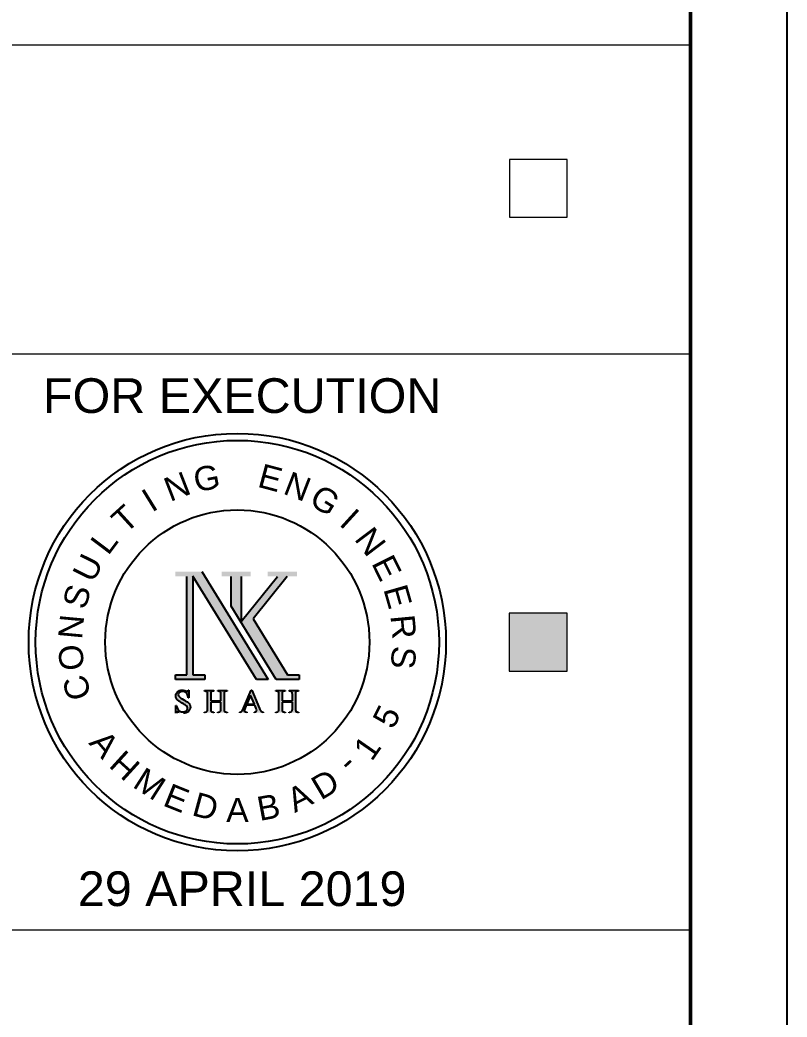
# Model space of a CAD drawing. Extents: x -200722 to 834823, y -494970 to 88783.
# Drawn here: x 334848 to 340413, y -1353 to 5876 of the extents above; entities that cross this region are included whole.
import ezdxf
from ezdxf.enums import TextEntityAlignment as Align

# ---------------------------------------------------------------- set-up
doc = ezdxf.new("R2010")
doc.units = 0
doc.header["$LTSCALE"] = 100
doc.header["$MEASUREMENT"] = 0
doc.linetypes.add('SJ', pattern=[4.25, 3, -0.25, 0.25, -0.25, 0.25, -0.25])
doc.layers.get('0').update_dxf_attribs({"linetype": 'CONTINUOUS'})
doc.layers.add('9_TITLE TEXT', color=7, linetype='CONTINUOUS', lineweight=20)
for name, color, linetype in [('NAME PLAT-01', 251, 'CONTINUOUS'), ('STAMP', 20, 'SJ'), ('TEXT', 2, 'CONTINUOUS')]:
    doc.layers.add(name, color=color, linetype=linetype)
doc.styles.add('AR', font='arial.ttf')

msp = doc.modelspace()

# ---------------------------------------------------------------- hatches: boundary and pattern name
at = {"layer": '9_TITLE TEXT'}
h = msp.add_hatch(color=256, dxfattribs=at)
h.dxf.hatch_style = 1
h.paths.add_polyline_path([(338817.9, 1575), (338397.9, 1575), (338397.9, 1155.2), (338817.9, 1155.2)])
at = {"layer": 'NAME PLAT-01'}
h = msp.add_hatch(color=7, dxfattribs=at)
h.dxf.hatch_style = 1
h.paths.add_polyline_path([(336563.2, 1094.6), (336647.8, 1094.6), (336167.2, 1876.4), (335976.5, 1876.4), (335976.5, 1842), (336058.9, 1842), (336058.9, 1129.1), (335976.5, 1129.1), (335976.5, 1094.6), (336188.4, 1094.6), (336188.4, 1129.1), (336102.8, 1129.1), (336102.8, 1843.4)])
h = msp.add_hatch(color=7, dxfattribs=at)
h.dxf.hatch_style = 1
h.paths.add_polyline_path([(336453.6, 1842), (336522.7, 1842), (336522.7, 1876.4), (336311.3, 1876.4), (336311.3, 1842), (336380.4, 1842), (336380.4, 1627.1), (336707.7, 1094.6), (336874.8, 1094.6), (336874.8, 1129.1), (336788.8, 1129.1), (336539.4, 1534.7), (336785.9, 1842), (336856.9, 1842), (336856.9, 1876.4), (336645.5, 1876.4), (336645.5, 1842), (336716.4, 1842), (336453.6, 1514.4)])
h = msp.add_hatch(color=7, dxfattribs=at)
h.dxf.hatch_style = 1
edge = h.paths.add_edge_path()
edge.add_spline(control_points=[(336067.8, 928), (336062.3, 932.3), (336052.1, 938.4), (336037.2, 946.4)], knot_values=[9, 9, 9, 9, 10, 10, 10, 10], degree=3, periodic=0)
edge.add_spline(control_points=[(336037.2, 946.4), (336018.9, 956.2), (336007.3, 964.1), (336002.4, 970)], knot_values=[8, 8, 8, 8, 9, 9, 9, 9], degree=3, periodic=0)
edge.add_spline(control_points=[(336002.4, 970), (335999, 974), (335997.3, 978.4), (335997.3, 983.3)], knot_values=[7, 7, 7, 7, 8, 8, 8, 8], degree=3, periodic=0)
edge.add_spline(control_points=[(335997.3, 983.3), (335997.3, 989.7), (336000, 995.4), (336005.4, 1000.4)], knot_values=[6, 6, 6, 6, 7, 7, 7, 7], degree=3, periodic=0)
edge.add_spline(control_points=[(336005.4, 1000.4), (336010.7, 1005.3), (336017.5, 1007.8), (336025.6, 1007.8)], knot_values=[5, 5, 5, 5, 6, 6, 6, 6], degree=3, periodic=0)
edge.add_spline(control_points=[(336025.6, 1007.8), (336032.9, 1007.8), (336039.9, 1006), (336046.6, 1002.3)], knot_values=[4, 4, 4, 4, 5, 5, 5, 5], degree=3, periodic=0)
edge.add_spline(control_points=[(336046.6, 1002.3), (336053.4, 998.6), (336058.6, 993.6), (336062.2, 987.3)], knot_values=[3, 3, 3, 3, 4, 4, 4, 4], degree=3, periodic=0)
edge.add_spline(control_points=[(336062.2, 987.3), (336065.9, 981), (336068.4, 972.6), (336069.8, 962)], knot_values=[2, 2, 2, 2, 3, 3, 3, 3], degree=3, periodic=0)
edge.add_spline(control_points=[(336069.8, 962), (336069.8, 962), (336074.2, 962), (336074.2, 962)], knot_values=[1, 1, 1, 1, 2, 2, 2, 2], degree=3, periodic=0)
edge.add_spline(control_points=[(336074.2, 962), (336074.2, 962), (336074.2, 1017.3), (336074.2, 1017.3)], knot_values=[0, 0, 0, 0, 1, 1, 1, 1], degree=3, periodic=0)
edge.add_spline(control_points=[(336074.2, 1017.3), (336074.2, 1017.3), (336069.8, 1017.3), (336069.8, 1017.3)], knot_values=[39, 39, 39, 39, 40, 40, 40, 40], degree=3, periodic=0)
edge.add_spline(control_points=[(336069.8, 1017.3), (336069.1, 1013.6), (336068, 1011.1), (336066.7, 1009.9), (336065.4, 1008.7), (336063.8, 1008.1), (336061.7, 1008.1)], knot_values=[37, 37, 37, 37, 38, 38, 38, 39, 39, 39, 39], degree=3, periodic=0)
edge.add_spline(control_points=[(336061.7, 1008.1), (336059.9, 1008.1), (336056.8, 1009.1), (336052.4, 1011)], knot_values=[36, 36, 36, 36, 37, 37, 37, 37], degree=3, periodic=0)
edge.add_spline(control_points=[(336052.4, 1011), (336042.9, 1015.2), (336033.9, 1017.3), (336025.4, 1017.3)], knot_values=[35, 35, 35, 35, 36, 36, 36, 36], degree=3, periodic=0)
edge.add_spline(control_points=[(336025.4, 1017.3), (336011.8, 1017.3), (336000.6, 1013.1), (335991.8, 1004.8)], knot_values=[34, 34, 34, 34, 35, 35, 35, 35], degree=3, periodic=0)
edge.add_spline(control_points=[(335991.8, 1004.8), (335983, 996.5), (335978.6, 986.7), (335978.6, 975.2)], knot_values=[33, 33, 33, 33, 34, 34, 34, 34], degree=3, periodic=0)
edge.add_spline(control_points=[(335978.6, 975.2), (335978.6, 968.6), (335980.1, 962.5), (335983.1, 957)], knot_values=[32, 32, 32, 32, 33, 33, 33, 33], degree=3, periodic=0)
edge.add_spline(control_points=[(335983.1, 957), (335986.1, 951.5), (335990.4, 946.5), (335996.2, 941.9)], knot_values=[31, 31, 31, 31, 32, 32, 32, 32], degree=3, periodic=0)
edge.add_spline(control_points=[(335996.2, 941.9), (336002, 937.4), (336011.7, 931.3), (336025.4, 923.6)], knot_values=[30, 30, 30, 30, 31, 31, 31, 31], degree=3, periodic=0)
edge.add_spline(control_points=[(336025.4, 923.6), (336039.1, 915.9), (336047.4, 910.9), (336050.5, 908.6)], knot_values=[29, 29, 29, 29, 30, 30, 30, 30], degree=3, periodic=0)
edge.add_spline(control_points=[(336050.5, 908.6), (336055.1, 905.1), (336058.4, 901.4), (336060.6, 897.4)], knot_values=[28, 28, 28, 28, 29, 29, 29, 29], degree=3, periodic=0)
edge.add_spline(control_points=[(336060.6, 897.4), (336062.7, 893.4), (336063.8, 889.4), (336063.8, 885.5)], knot_values=[27, 27, 27, 27, 28, 28, 28, 28], degree=3, periodic=0)
edge.add_spline(control_points=[(336063.8, 885.5), (336063.8, 878.4), (336061, 872.3), (336055.3, 867.1)], knot_values=[26, 26, 26, 26, 27, 27, 27, 27], degree=3, periodic=0)
edge.add_spline(control_points=[(336055.3, 867.1), (336049.6, 861.9), (336041.8, 859.3), (336032, 859.3)], knot_values=[25, 25, 25, 25, 26, 26, 26, 26], degree=3, periodic=0)
edge.add_spline(control_points=[(336032, 859.3), (336023.5, 859.3), (336015.7, 861.2), (336008.6, 865)], knot_values=[24, 24, 24, 24, 25, 25, 25, 25], degree=3, periodic=0)
edge.add_spline(control_points=[(336008.6, 865), (336001.5, 868.7), (335996.2, 873.5), (335992.7, 879.2)], knot_values=[23, 23, 23, 23, 24, 24, 24, 24], degree=3, periodic=0)
edge.add_spline(control_points=[(335992.7, 879.2), (335989.3, 884.9), (335986.5, 893.5), (335984.5, 904.9)], knot_values=[22, 22, 22, 22, 23, 23, 23, 23], degree=3, periodic=0)
edge.add_spline(control_points=[(335984.5, 904.9), (335984.5, 904.9), (335980.1, 904.9), (335980.1, 904.9)], knot_values=[21, 21, 21, 21, 22, 22, 22, 22], degree=3, periodic=0)
edge.add_spline(control_points=[(335980.1, 904.9), (335980.1, 904.9), (335980.1, 850.1), (335980.1, 850.1)], knot_values=[20, 20, 20, 20, 21, 21, 21, 21], degree=3, periodic=0)
edge.add_spline(control_points=[(335980.1, 850.1), (335980.1, 850.1), (335984.5, 850.1), (335984.5, 850.1)], knot_values=[19, 19, 19, 19, 20, 20, 20, 20], degree=3, periodic=0)
edge.add_spline(control_points=[(335984.5, 850.1), (335985, 853.8), (335985.9, 856.2), (335987, 857.4), (335988.2, 858.6), (335989.7, 859.2), (335991.7, 859.2)], knot_values=[17, 17, 17, 17, 18, 18, 18, 19, 19, 19, 19], degree=3, periodic=0)
edge.add_spline(control_points=[(335991.7, 859.2), (335993.7, 859.2), (335998.6, 857.9), (336006.2, 855.5)], knot_values=[16, 16, 16, 16, 17, 17, 17, 17], degree=3, periodic=0)
edge.add_spline(control_points=[(336006.2, 855.5), (336013.9, 853), (336019, 851.6), (336021.4, 851.2)], knot_values=[15, 15, 15, 15, 16, 16, 16, 16], degree=3, periodic=0)
edge.add_spline(control_points=[(336021.4, 851.2), (336025.5, 850.5), (336029.8, 850.1), (336034.5, 850.1)], knot_values=[14, 14, 14, 14, 15, 15, 15, 15], degree=3, periodic=0)
edge.add_spline(control_points=[(336034.5, 850.1), (336049.2, 850.1), (336061.3, 854.5), (336070.7, 863.3)], knot_values=[13, 13, 13, 13, 14, 14, 14, 14], degree=3, periodic=0)
edge.add_spline(control_points=[(336070.7, 863.3), (336080.1, 872), (336084.8, 882.5), (336084.8, 894.6)], knot_values=[12, 12, 12, 12, 13, 13, 13, 13], degree=3, periodic=0)
edge.add_spline(control_points=[(336084.8, 894.6), (336084.8, 900.9), (336083.3, 907), (336080.4, 912.8)], knot_values=[11, 11, 11, 11, 12, 12, 12, 12], degree=3, periodic=0)
edge.add_spline(control_points=[(336080.4, 912.8), (336077.4, 918.6), (336073.2, 923.7), (336067.8, 928)], knot_values=[10, 10, 10, 10, 11, 11, 11, 11], degree=3, periodic=0)
edge = h.paths.add_edge_path()
edge.add_spline(control_points=[(336232, 882.1), (336232, 882.1), (336232, 930.7), (336232, 930.7)], knot_values=[26, 26, 26, 26, 27, 27, 27, 27], degree=3, periodic=0)
edge.add_spline(control_points=[(336232, 930.7), (336232, 930.7), (336306.3, 930.7), (336306.3, 930.7)], knot_values=[25, 25, 25, 25, 26, 26, 26, 26], degree=3, periodic=0)
edge.add_spline(control_points=[(336306.3, 930.7), (336306.3, 930.7), (336306.3, 882.1), (336306.3, 882.1)], knot_values=[24, 24, 24, 24, 25, 25, 25, 25], degree=3, periodic=0)
edge.add_spline(control_points=[(336306.3, 882.1), (336306.3, 872.5), (336305.3, 866.4), (336303.4, 863.9)], knot_values=[23, 23, 23, 23, 24, 24, 24, 24], degree=3, periodic=0)
edge.add_spline(control_points=[(336303.4, 863.9), (336300.4, 860.1), (336295.6, 858.1), (336289.1, 858.1)], knot_values=[22, 22, 22, 22, 23, 23, 23, 23], degree=3, periodic=0)
edge.add_spline(control_points=[(336283.4, 858.1), (336283.4, 858.1), (336283.4, 853.8), (336283.4, 853.8)], knot_values=[20, 20, 20, 20, 21, 21, 21, 21], degree=3, periodic=0)
edge.add_spline(control_points=[(336283.4, 853.8), (336283.4, 853.8), (336351.8, 853.8), (336351.8, 853.8)], knot_values=[19, 19, 19, 19, 20, 20, 20, 20], degree=3, periodic=0)
edge.add_spline(control_points=[(336351.8, 853.8), (336351.8, 853.8), (336351.8, 858.1), (336351.8, 858.1)], knot_values=[18, 18, 18, 18, 19, 19, 19, 19], degree=3, periodic=0)
edge.add_spline(control_points=[(336351.8, 858.1), (336351.8, 858.1), (336346.2, 858.1), (336346.2, 858.1)], knot_values=[17, 17, 17, 17, 18, 18, 18, 18], degree=3, periodic=0)
edge.add_spline(control_points=[(336346.2, 858.1), (336342.4, 858.1), (336338.8, 859.1), (336335.3, 861)], knot_values=[16, 16, 16, 16, 17, 17, 17, 17], degree=3, periodic=0)
edge.add_spline(control_points=[(336330.5, 866), (336329.5, 868.6), (336329, 874), (336329, 882.1)], knot_values=[14, 14, 14, 14, 15, 15, 15, 15], degree=3, periodic=0)
edge.add_spline(control_points=[(336329, 882.1), (336329, 882.1), (336329, 985.2), (336329, 985.2)], knot_values=[13, 13, 13, 13, 14, 14, 14, 14], degree=3, periodic=0)
edge.add_spline(control_points=[(336329, 985.2), (336329, 993.1), (336329.4, 998.3), (336330.3, 1000.8)], knot_values=[12, 12, 12, 12, 13, 13, 13, 13], degree=3, periodic=0)
edge.add_spline(control_points=[(336330.3, 1000.8), (336331.2, 1003.4), (336332.9, 1005.3), (336335.4, 1006.5)], knot_values=[11, 11, 11, 11, 12, 12, 12, 12], degree=3, periodic=0)
edge.add_spline(control_points=[(336335.4, 1006.5), (336338.8, 1008.4), (336342.4, 1009.3), (336346.2, 1009.3)], knot_values=[10, 10, 10, 10, 11, 11, 11, 11], degree=3, periodic=0)
edge.add_spline(control_points=[(336351.8, 1009.3), (336351.8, 1009.3), (336351.8, 1013.6), (336351.8, 1013.6)], knot_values=[8, 8, 8, 8, 9, 9, 9, 9], degree=3, periodic=0)
edge.add_spline(control_points=[(336351.8, 1013.6), (336351.8, 1013.6), (336283.4, 1013.6), (336283.4, 1013.6)], knot_values=[7, 7, 7, 7, 8, 8, 8, 8], degree=3, periodic=0)
edge.add_spline(control_points=[(336283.4, 1013.6), (336283.4, 1013.6), (336283.4, 1009.3), (336283.4, 1009.3)], knot_values=[6, 6, 6, 6, 7, 7, 7, 7], degree=3, periodic=0)
edge.add_spline(control_points=[(336283.4, 1009.3), (336283.4, 1009.3), (336289.1, 1009.3), (336289.1, 1009.3)], knot_values=[5, 5, 5, 5, 6, 6, 6, 6], degree=3, periodic=0)
edge.add_spline(control_points=[(336289.1, 1009.3), (336292.9, 1009.3), (336296.5, 1008.3), (336299.8, 1006.4)], knot_values=[4, 4, 4, 4, 5, 5, 5, 5], degree=3, periodic=0)
edge.add_spline(control_points=[(336304.8, 1001.4), (336305.8, 998.8), (336306.3, 993.4), (336306.3, 985.2)], knot_values=[2, 2, 2, 2, 3, 3, 3, 3], degree=3, periodic=0)
edge.add_spline(control_points=[(336306.3, 985.2), (336306.3, 985.2), (336306.3, 939.5), (336306.3, 939.5)], knot_values=[1, 1, 1, 1, 2, 2, 2, 2], degree=3, periodic=0)
edge.add_spline(control_points=[(336306.3, 939.5), (336306.3, 939.5), (336232, 939.5), (336232, 939.5)], knot_values=[0, 0, 0, 0, 1, 1, 1, 1], degree=3, periodic=0)
edge.add_spline(control_points=[(336232, 939.5), (336232, 939.5), (336232, 985.2), (336232, 985.2)], knot_values=[49, 49, 49, 49, 50, 50, 50, 50], degree=3, periodic=0)
edge.add_spline(control_points=[(336232, 985.2), (336232, 993.1), (336232.5, 998.3), (336233.5, 1000.8)], knot_values=[48, 48, 48, 48, 49, 49, 49, 49], degree=3, periodic=0)
edge.add_spline(control_points=[(336233.5, 1000.8), (336234.4, 1003.4), (336236.1, 1005.3), (336238.5, 1006.5)], knot_values=[47, 47, 47, 47, 48, 48, 48, 48], degree=3, periodic=0)
edge.add_spline(control_points=[(336238.5, 1006.5), (336241.9, 1008.4), (336245.5, 1009.3), (336249.3, 1009.3)], knot_values=[46, 46, 46, 46, 47, 47, 47, 47], degree=3, periodic=0)
edge.add_spline(control_points=[(336255, 1009.3), (336255, 1009.3), (336255, 1013.6), (336255, 1013.6)], knot_values=[44, 44, 44, 44, 45, 45, 45, 45], degree=3, periodic=0)
edge.add_spline(control_points=[(336255, 1013.6), (336255, 1013.6), (336186.5, 1013.6), (336186.5, 1013.6)], knot_values=[43, 43, 43, 43, 44, 44, 44, 44], degree=3, periodic=0)
edge.add_spline(control_points=[(336186.5, 1013.6), (336186.5, 1013.6), (336186.5, 1009.3), (336186.5, 1009.3)], knot_values=[42, 42, 42, 42, 43, 43, 43, 43], degree=3, periodic=0)
edge.add_spline(control_points=[(336186.5, 1009.3), (336186.5, 1009.3), (336192.2, 1009.3), (336192.2, 1009.3)], knot_values=[41, 41, 41, 41, 42, 42, 42, 42], degree=3, periodic=0)
edge.add_spline(control_points=[(336192.2, 1009.3), (336196, 1009.3), (336199.6, 1008.3), (336203, 1006.4)], knot_values=[40, 40, 40, 40, 41, 41, 41, 41], degree=3, periodic=0)
edge.add_spline(control_points=[(336207.9, 1001.4), (336208.9, 998.8), (336209.4, 993.4), (336209.4, 985.2)], knot_values=[38, 38, 38, 38, 39, 39, 39, 39], degree=3, periodic=0)
edge.add_spline(control_points=[(336209.4, 985.2), (336209.4, 985.2), (336209.4, 882.1), (336209.4, 882.1)], knot_values=[37, 37, 37, 37, 38, 38, 38, 38], degree=3, periodic=0)
edge.add_spline(control_points=[(336209.4, 882.1), (336209.4, 872.5), (336208.5, 866.4), (336206.6, 863.9)], knot_values=[36, 36, 36, 36, 37, 37, 37, 37], degree=3, periodic=0)
edge.add_spline(control_points=[(336206.6, 863.9), (336203.6, 860.1), (336198.8, 858.1), (336192.2, 858.1)], knot_values=[35, 35, 35, 35, 36, 36, 36, 36], degree=3, periodic=0)
edge.add_spline(control_points=[(336186.5, 858.1), (336186.5, 858.1), (336186.5, 853.8), (336186.5, 853.8)], knot_values=[33, 33, 33, 33, 34, 34, 34, 34], degree=3, periodic=0)
edge.add_spline(control_points=[(336186.5, 853.8), (336186.5, 853.8), (336255, 853.8), (336255, 853.8)], knot_values=[32, 32, 32, 32, 33, 33, 33, 33], degree=3, periodic=0)
edge.add_spline(control_points=[(336255, 853.8), (336255, 853.8), (336255, 858.1), (336255, 858.1)], knot_values=[31, 31, 31, 31, 32, 32, 32, 32], degree=3, periodic=0)
edge.add_spline(control_points=[(336255, 858.1), (336255, 858.1), (336249.3, 858.1), (336249.3, 858.1)], knot_values=[30, 30, 30, 30, 31, 31, 31, 31], degree=3, periodic=0)
edge.add_spline(control_points=[(336249.3, 858.1), (336245.5, 858.1), (336241.9, 859.1), (336238.5, 861)], knot_values=[29, 29, 29, 29, 30, 30, 30, 30], degree=3, periodic=0)
edge.add_spline(control_points=[(336233.6, 866), (336232.6, 868.6), (336232, 874), (336232, 882.1)], knot_values=[27, 27, 27, 27, 28, 28, 28, 28], degree=3, periodic=0)
edge = h.paths.add_edge_path()
edge.add_spline(control_points=[(336525.8, 1017.3), (336525.8, 1017.3), (336469.6, 885.7), (336469.6, 885.7)], knot_values=[10, 10, 10, 10, 11, 11, 11, 11], degree=3, periodic=0)
edge.add_spline(control_points=[(336469.6, 885.7), (336464.7, 874.2), (336460.3, 866.5), (336456.3, 862.7)], knot_values=[9, 9, 9, 9, 10, 10, 10, 10], degree=3, periodic=0)
edge.add_spline(control_points=[(336456.3, 862.7), (336454.3, 860.8), (336450, 859.3), (336443.3, 858.1)], knot_values=[8, 8, 8, 8, 9, 9, 9, 9], degree=3, periodic=0)
edge.add_spline(control_points=[(336443.3, 858.1), (336443.3, 858.1), (336443.3, 853.8), (336443.3, 853.8)], knot_values=[7, 7, 7, 7, 8, 8, 8, 8], degree=3, periodic=0)
edge.add_spline(control_points=[(336443.3, 853.8), (336443.3, 853.8), (336493.6, 853.8), (336493.6, 853.8)], knot_values=[6, 6, 6, 6, 7, 7, 7, 7], degree=3, periodic=0)
edge.add_spline(control_points=[(336493.6, 853.8), (336493.6, 853.8), (336493.6, 858.1), (336493.6, 858.1)], knot_values=[5, 5, 5, 5, 6, 6, 6, 6], degree=3, periodic=0)
edge.add_spline(control_points=[(336493.6, 858.1), (336485.9, 858.7), (336480.9, 859.9), (336478.6, 861.7)], knot_values=[4, 4, 4, 4, 5, 5, 5, 5], degree=3, periodic=0)
edge.add_spline(control_points=[(336478.6, 861.7), (336476.3, 863.6), (336475.1, 865.7), (336475.1, 868.1)], knot_values=[3, 3, 3, 3, 4, 4, 4, 4], degree=3, periodic=0)
edge.add_spline(control_points=[(336475.1, 868.1), (336475.1, 871.2), (336476.5, 875.8), (336479.1, 882.1)], knot_values=[2, 2, 2, 2, 3, 3, 3, 3], degree=3, periodic=0)
edge.add_spline(control_points=[(336479.1, 882.1), (336479.1, 882.1), (336490, 907.3), (336490, 907.3)], knot_values=[1, 1, 1, 1, 2, 2, 2, 2], degree=3, periodic=0)
edge.add_spline(control_points=[(336490, 907.3), (336490, 907.3), (336551.9, 907.3), (336551.9, 907.3)], knot_values=[0, 0, 0, 0, 1, 1, 1, 1], degree=3, periodic=0)
edge.add_spline(control_points=[(336551.9, 907.3), (336551.9, 907.3), (336561.5, 884.3), (336561.5, 884.3)], knot_values=[21, 21, 21, 21, 22, 22, 22, 22], degree=3, periodic=0)
edge.add_spline(control_points=[(336561.5, 884.3), (336564.7, 876.8), (336566.3, 871.4), (336566.3, 867.9)], knot_values=[20, 20, 20, 20, 21, 21, 21, 21], degree=3, periodic=0)
edge.add_spline(control_points=[(336566.3, 867.9), (336566.3, 865.3), (336565.1, 863.1), (336562.9, 861.3)], knot_values=[19, 19, 19, 19, 20, 20, 20, 20], degree=3, periodic=0)
edge.add_spline(control_points=[(336562.9, 861.3), (336560.7, 859.5), (336556.4, 858.4), (336550, 858.1)], knot_values=[18, 18, 18, 18, 19, 19, 19, 19], degree=3, periodic=0)
edge.add_spline(control_points=[(336550, 858.1), (336550, 858.1), (336550, 853.8), (336550, 853.8)], knot_values=[17, 17, 17, 17, 18, 18, 18, 18], degree=3, periodic=0)
edge.add_spline(control_points=[(336550, 853.8), (336550, 853.8), (336613.1, 853.8), (336613.1, 853.8)], knot_values=[16, 16, 16, 16, 17, 17, 17, 17], degree=3, periodic=0)
edge.add_spline(control_points=[(336613.1, 853.8), (336613.1, 853.8), (336613.1, 858.1), (336613.1, 858.1)], knot_values=[15, 15, 15, 15, 16, 16, 16, 16], degree=3, periodic=0)
edge.add_spline(control_points=[(336613.1, 858.1), (336606.5, 858.5), (336601.4, 860.3), (336597.8, 863.5)], knot_values=[14, 14, 14, 14, 15, 15, 15, 15], degree=3, periodic=0)
edge.add_spline(control_points=[(336597.8, 863.5), (336594.1, 866.7), (336590.1, 873.6), (336585.6, 884.3)], knot_values=[13, 13, 13, 13, 14, 14, 14, 14], degree=3, periodic=0)
edge.add_spline(control_points=[(336585.6, 884.3), (336585.6, 884.3), (336529.9, 1017.3), (336529.9, 1017.3)], knot_values=[12, 12, 12, 12, 13, 13, 13, 13], degree=3, periodic=0)
edge.add_spline(control_points=[(336529.9, 1017.3), (336529.9, 1017.3), (336525.8, 1017.3), (336525.8, 1017.3)], knot_values=[11, 11, 11, 11, 12, 12, 12, 12], degree=3, periodic=0)
h.paths.add_polyline_path([(336493.6, 916), (336521.5, 980.6), (336548.6, 916)], flags=16)
edge = h.paths.add_edge_path()
edge.add_spline(control_points=[(336727.4, 985.2), (336727.4, 985.2), (336727.4, 882.1), (336727.4, 882.1)], knot_values=[37, 37, 37, 37, 38, 38, 38, 38], degree=3, periodic=0)
edge.add_spline(control_points=[(336727.4, 882.1), (336727.4, 872.5), (336726.5, 866.4), (336724.6, 863.9)], knot_values=[36, 36, 36, 36, 37, 37, 37, 37], degree=3, periodic=0)
edge.add_spline(control_points=[(336724.6, 863.9), (336721.6, 860.1), (336716.8, 858.1), (336710.2, 858.1)], knot_values=[35, 35, 35, 35, 36, 36, 36, 36], degree=3, periodic=0)
edge.add_spline(control_points=[(336710.2, 858.1), (336710.2, 858.1), (336704.5, 858.1), (336704.5, 858.1)], knot_values=[34, 34, 34, 34, 35, 35, 35, 35], degree=3, periodic=0)
edge.add_spline(control_points=[(336704.5, 858.1), (336704.5, 858.1), (336704.5, 853.8), (336704.5, 853.8)], knot_values=[33, 33, 33, 33, 34, 34, 34, 34], degree=3, periodic=0)
edge.add_spline(control_points=[(336704.5, 853.8), (336704.5, 853.8), (336773, 853.8), (336773, 853.8)], knot_values=[32, 32, 32, 32, 33, 33, 33, 33], degree=3, periodic=0)
edge.add_spline(control_points=[(336773, 853.8), (336773, 853.8), (336773, 858.1), (336773, 858.1)], knot_values=[31, 31, 31, 31, 32, 32, 32, 32], degree=3, periodic=0)
edge.add_spline(control_points=[(336773, 858.1), (336773, 858.1), (336767.3, 858.1), (336767.3, 858.1)], knot_values=[30, 30, 30, 30, 31, 31, 31, 31], degree=3, periodic=0)
edge.add_spline(control_points=[(336767.3, 858.1), (336763.5, 858.1), (336759.9, 859.1), (336756.5, 861)], knot_values=[29, 29, 29, 29, 30, 30, 30, 30], degree=3, periodic=0)
edge.add_spline(control_points=[(336756.5, 861), (336754, 862.4), (336752.4, 864.1), (336751.6, 866)], knot_values=[28, 28, 28, 28, 29, 29, 29, 29], degree=3, periodic=0)
edge.add_spline(control_points=[(336751.6, 866), (336750.5, 868.6), (336750, 874), (336750, 882.1)], knot_values=[27, 27, 27, 27, 28, 28, 28, 28], degree=3, periodic=0)
edge.add_spline(control_points=[(336750, 882.1), (336750, 882.1), (336750, 930.7), (336750, 930.7)], knot_values=[26, 26, 26, 26, 27, 27, 27, 27], degree=3, periodic=0)
edge.add_spline(control_points=[(336750, 930.7), (336750, 930.7), (336824.3, 930.7), (336824.3, 930.7)], knot_values=[25, 25, 25, 25, 26, 26, 26, 26], degree=3, periodic=0)
edge.add_spline(control_points=[(336824.3, 930.7), (336824.3, 930.7), (336824.3, 882.1), (336824.3, 882.1)], knot_values=[24, 24, 24, 24, 25, 25, 25, 25], degree=3, periodic=0)
edge.add_spline(control_points=[(336824.3, 882.1), (336824.3, 872.5), (336823.3, 866.4), (336821.4, 863.9)], knot_values=[23, 23, 23, 23, 24, 24, 24, 24], degree=3, periodic=0)
edge.add_spline(control_points=[(336821.4, 863.9), (336818.4, 860.1), (336813.6, 858.1), (336807.1, 858.1)], knot_values=[22, 22, 22, 22, 23, 23, 23, 23], degree=3, periodic=0)
edge.add_spline(control_points=[(336807.1, 858.1), (336807.1, 858.1), (336801.4, 858.1), (336801.4, 858.1)], knot_values=[21, 21, 21, 21, 22, 22, 22, 22], degree=3, periodic=0)
edge.add_spline(control_points=[(336801.4, 858.1), (336801.4, 858.1), (336801.4, 853.8), (336801.4, 853.8)], knot_values=[20, 20, 20, 20, 21, 21, 21, 21], degree=3, periodic=0)
edge.add_spline(control_points=[(336801.4, 853.8), (336801.4, 853.8), (336869.8, 853.8), (336869.8, 853.8)], knot_values=[19, 19, 19, 19, 20, 20, 20, 20], degree=3, periodic=0)
edge.add_spline(control_points=[(336869.8, 853.8), (336869.8, 853.8), (336869.8, 858.1), (336869.8, 858.1)], knot_values=[18, 18, 18, 18, 19, 19, 19, 19], degree=3, periodic=0)
edge.add_spline(control_points=[(336869.8, 858.1), (336869.8, 858.1), (336864.2, 858.1), (336864.2, 858.1)], knot_values=[17, 17, 17, 17, 18, 18, 18, 18], degree=3, periodic=0)
edge.add_spline(control_points=[(336864.2, 858.1), (336860.4, 858.1), (336856.8, 859.1), (336853.3, 861)], knot_values=[16, 16, 16, 16, 17, 17, 17, 17], degree=3, periodic=0)
edge.add_spline(control_points=[(336853.3, 861), (336850.9, 862.4), (336849.3, 864.1), (336848.5, 866)], knot_values=[15, 15, 15, 15, 16, 16, 16, 16], degree=3, periodic=0)
edge.add_spline(control_points=[(336848.5, 866), (336847.5, 868.6), (336846.9, 874), (336846.9, 882.1)], knot_values=[14, 14, 14, 14, 15, 15, 15, 15], degree=3, periodic=0)
edge.add_spline(control_points=[(336846.9, 882.1), (336846.9, 882.1), (336846.9, 985.2), (336846.9, 985.2)], knot_values=[13, 13, 13, 13, 14, 14, 14, 14], degree=3, periodic=0)
edge.add_spline(control_points=[(336846.9, 985.2), (336846.9, 993.1), (336847.4, 998.3), (336848.3, 1000.8)], knot_values=[12, 12, 12, 12, 13, 13, 13, 13], degree=3, periodic=0)
edge.add_spline(control_points=[(336848.3, 1000.8), (336849.2, 1003.4), (336850.9, 1005.3), (336853.4, 1006.5)], knot_values=[11, 11, 11, 11, 12, 12, 12, 12], degree=3, periodic=0)
edge.add_spline(control_points=[(336853.4, 1006.5), (336856.8, 1008.4), (336860.4, 1009.3), (336864.2, 1009.3)], knot_values=[10, 10, 10, 10, 11, 11, 11, 11], degree=3, periodic=0)
edge.add_spline(control_points=[(336864.2, 1009.3), (336864.2, 1009.3), (336869.8, 1009.3), (336869.8, 1009.3)], knot_values=[9, 9, 9, 9, 10, 10, 10, 10], degree=3, periodic=0)
edge.add_spline(control_points=[(336869.8, 1009.3), (336869.8, 1009.3), (336869.8, 1013.6), (336869.8, 1013.6)], knot_values=[8, 8, 8, 8, 9, 9, 9, 9], degree=3, periodic=0)
edge.add_spline(control_points=[(336869.8, 1013.6), (336869.8, 1013.6), (336801.4, 1013.6), (336801.4, 1013.6)], knot_values=[7, 7, 7, 7, 8, 8, 8, 8], degree=3, periodic=0)
edge.add_spline(control_points=[(336801.4, 1013.6), (336801.4, 1013.6), (336801.4, 1009.3), (336801.4, 1009.3)], knot_values=[6, 6, 6, 6, 7, 7, 7, 7], degree=3, periodic=0)
edge.add_spline(control_points=[(336801.4, 1009.3), (336801.4, 1009.3), (336807.1, 1009.3), (336807.1, 1009.3)], knot_values=[5, 5, 5, 5, 6, 6, 6, 6], degree=3, periodic=0)
edge.add_spline(control_points=[(336807.1, 1009.3), (336810.9, 1009.3), (336814.4, 1008.3), (336817.8, 1006.4)], knot_values=[4, 4, 4, 4, 5, 5, 5, 5], degree=3, periodic=0)
edge.add_spline(control_points=[(336817.8, 1006.4), (336820.3, 1005), (336822, 1003.3), (336822.8, 1001.4)], knot_values=[3, 3, 3, 3, 4, 4, 4, 4], degree=3, periodic=0)
edge.add_spline(control_points=[(336822.8, 1001.4), (336823.8, 998.8), (336824.3, 993.4), (336824.3, 985.2)], knot_values=[2, 2, 2, 2, 3, 3, 3, 3], degree=3, periodic=0)
edge.add_spline(control_points=[(336824.3, 985.2), (336824.3, 985.2), (336824.3, 939.5), (336824.3, 939.5)], knot_values=[1, 1, 1, 1, 2, 2, 2, 2], degree=3, periodic=0)
edge.add_spline(control_points=[(336824.3, 939.5), (336824.3, 939.5), (336750, 939.5), (336750, 939.5)], knot_values=[0, 0, 0, 0, 1, 1, 1, 1], degree=3, periodic=0)
edge.add_spline(control_points=[(336750, 939.5), (336750, 939.5), (336750, 985.2), (336750, 985.2)], knot_values=[49, 49, 49, 49, 50, 50, 50, 50], degree=3, periodic=0)
edge.add_spline(control_points=[(336750, 985.2), (336750, 993.1), (336750.5, 998.3), (336751.5, 1000.8)], knot_values=[48, 48, 48, 48, 49, 49, 49, 49], degree=3, periodic=0)
edge.add_spline(control_points=[(336751.5, 1000.8), (336752.4, 1003.4), (336754.1, 1005.3), (336756.5, 1006.5)], knot_values=[47, 47, 47, 47, 48, 48, 48, 48], degree=3, periodic=0)
edge.add_spline(control_points=[(336756.5, 1006.5), (336759.9, 1008.4), (336763.5, 1009.3), (336767.3, 1009.3)], knot_values=[46, 46, 46, 46, 47, 47, 47, 47], degree=3, periodic=0)
edge.add_spline(control_points=[(336767.3, 1009.3), (336767.3, 1009.3), (336773, 1009.3), (336773, 1009.3)], knot_values=[45, 45, 45, 45, 46, 46, 46, 46], degree=3, periodic=0)
edge.add_spline(control_points=[(336773, 1009.3), (336773, 1009.3), (336773, 1013.6), (336773, 1013.6)], knot_values=[44, 44, 44, 44, 45, 45, 45, 45], degree=3, periodic=0)
edge.add_spline(control_points=[(336773, 1013.6), (336773, 1013.6), (336704.5, 1013.6), (336704.5, 1013.6)], knot_values=[43, 43, 43, 43, 44, 44, 44, 44], degree=3, periodic=0)
edge.add_spline(control_points=[(336704.5, 1013.6), (336704.5, 1013.6), (336704.5, 1009.3), (336704.5, 1009.3)], knot_values=[42, 42, 42, 42, 43, 43, 43, 43], degree=3, periodic=0)
edge.add_spline(control_points=[(336704.5, 1009.3), (336704.5, 1009.3), (336710.2, 1009.3), (336710.2, 1009.3)], knot_values=[41, 41, 41, 41, 42, 42, 42, 42], degree=3, periodic=0)
edge.add_spline(control_points=[(336710.2, 1009.3), (336714, 1009.3), (336717.6, 1008.3), (336721, 1006.4)], knot_values=[40, 40, 40, 40, 41, 41, 41, 41], degree=3, periodic=0)
edge.add_spline(control_points=[(336721, 1006.4), (336723.5, 1005), (336725.1, 1003.3), (336725.9, 1001.4)], knot_values=[39, 39, 39, 39, 40, 40, 40, 40], degree=3, periodic=0)
edge.add_spline(control_points=[(336725.9, 1001.4), (336726.9, 998.8), (336727.4, 993.4), (336727.4, 985.2)], knot_values=[38, 38, 38, 38, 39, 39, 39, 39], degree=3, periodic=0)

# ---------------------------------------------------------------- linework, layer by layer
at = {"ltscale": 0.4}
msp.add_lwpolyline([(222672.7, 64744.5), (222672.7, -18415.5), (340412.7, -18415.5), (340412.7, 64744.5)], close=True, dxfattribs=at)
msp.add_lwpolyline([(223372.7, -17715.5), (339712.7, -17715.5), (339712.7, 64044.5), (223372.7, 64044.5)], close=True)
at = {"layer": '9_TITLE TEXT'}
for p, q in [((339712.7, 5693.2), (327952.7, 5693.2)), ((339712.7, 3453.2), (327952.7, 3453.2)), ((339712.7, 3453.2), (327952.7, 3453.2)), ((339712.7, -723), (327952.7, -723)), ((339712.7, -723), (327952.7, -723))]:
    msp.add_line(p, q, dxfattribs=at)
at = {"layer": '9_TITLE TEXT', "lineweight": 50}
msp.add_lwpolyline([(339712.7, -17715.5), (327952.7, -17715.5), (327952.7, 64044.4), (339712.7, 64044.5)], close=True, dxfattribs=at)
at = {"layer": '9_TITLE TEXT'}
msp.add_lwpolyline([(339712.7, 64044.5), (339712.7, -17715.5)], dxfattribs=at)
for points in [[(338817, 4865.1), (338398.9, 4865.1), (338398.9, 4447.2), (338817, 4447.2)], [(338817.9, 1575), (338397.9, 1575), (338397.9, 1155.2), (338817.9, 1155.2)]]:
    msp.add_lwpolyline(points, close=True, dxfattribs=at)
at = {"layer": 'NAME PLAT-01', "color": 7}
for p, q in [((336058.9, 1129.1), (336058.9, 1842)), ((336563.2, 1094.6), (336102.8, 1843.4)), ((336102.8, 1843.4), (336102.8, 1129.1)), ((336167.2, 1876.4), (336647.8, 1094.6)), ((336380.4, 1627.1), (336380.4, 1842)), ((336453.6, 1514.4), (336716.4, 1842)), ((336453.6, 1842), (336453.6, 1514.4)), ((336785.9, 1842), (336539.4, 1534.7)), ((336707.7, 1094.6), (336380.4, 1627.1)), ((336539.4, 1534.7), (336788.8, 1129.1)), ((335976.5, 1129.1), (336058.9, 1129.1)), ((335976.5, 1094.6), (335976.5, 1129.1)), ((336188.4, 1094.6), (335976.5, 1094.6)), ((336102.8, 1129.1), (336188.4, 1129.1)), ((336188.4, 1129.1), (336188.4, 1094.6)), ((336647.8, 1094.6), (336563.2, 1094.6)), ((336874.8, 1094.6), (336707.7, 1094.6)), ((336788.8, 1129.1), (336874.8, 1129.1)), ((336874.8, 1129.1), (336874.8, 1129)), ((336874.8, 1129), (336874.8, 1094.6)), ((336521.5, 980.6), (336493.6, 916)), ((336548.6, 916), (336521.5, 980.6)), ((336493.6, 916), (336548.6, 916))]:
    msp.add_line(p, q, dxfattribs=at)
at = {"layer": 'NAME PLAT-01', "color": 7, "lineweight": 0}
msp.add_open_spline([(336103.6, 1842), (336103.6, 1842), (336561, 1098), (336561, 1098)], degree=3, dxfattribs=at)
at = {"layer": 'NAME PLAT-01', "color": 7}
for points in [[(335991.8, 1004.8), (336000.6, 1013.1), (336011.8, 1017.3), (336025.4, 1017.3)], [(336025.4, 1017.3), (336033.9, 1017.3), (336042.9, 1015.2), (336052.4, 1011)], [(336069.8, 1017.3), (336069.8, 1017.3), (336074.2, 1017.3), (336074.2, 1017.3)], [(336074.2, 1017.3), (336074.2, 1017.3), (336074.2, 962), (336074.2, 962)], [(336186.5, 1013.6), (336186.5, 1013.6), (336255, 1013.6), (336255, 1013.6)], [(336186.5, 1009.3), (336186.5, 1009.3), (336186.5, 1013.6), (336186.5, 1013.6)], [(336255, 1013.6), (336255, 1013.6), (336255, 1009.3), (336255, 1009.3)], [(336283.4, 1009.3), (336283.4, 1009.3), (336283.4, 1013.6), (336283.4, 1013.6)], [(336283.4, 1013.6), (336283.4, 1013.6), (336351.8, 1013.6), (336351.8, 1013.6)], [(336351.8, 1013.6), (336351.8, 1013.6), (336351.8, 1009.3), (336351.8, 1009.3)], [(336469.6, 885.7), (336469.6, 885.7), (336525.8, 1017.3), (336525.8, 1017.3)], [(336525.8, 1017.3), (336525.8, 1017.3), (336529.9, 1017.3), (336529.9, 1017.3)], [(336529.9, 1017.3), (336529.9, 1017.3), (336585.6, 884.3), (336585.6, 884.3)], [(336704.5, 1013.6), (336704.5, 1013.6), (336773, 1013.6), (336773, 1013.6)], [(336704.5, 1009.3), (336704.5, 1009.3), (336704.5, 1013.6), (336704.5, 1013.6)], [(336773, 1013.6), (336773, 1013.6), (336773, 1009.3), (336773, 1009.3)], [(336801.4, 1009.3), (336801.4, 1009.3), (336801.4, 1013.6), (336801.4, 1013.6)], [(336801.4, 1013.6), (336801.4, 1013.6), (336869.8, 1013.6), (336869.8, 1013.6)], [(336869.8, 1013.6), (336869.8, 1013.6), (336869.8, 1009.3), (336869.8, 1009.3)], [(335978.6, 975.2), (335978.6, 986.7), (335983, 996.5), (335991.8, 1004.8)], [(335983.1, 957), (335980.1, 962.5), (335978.6, 968.6), (335978.6, 975.2)], [(335996.2, 941.9), (335990.4, 946.5), (335986.1, 951.5), (335983.1, 957)], [(336025.4, 923.6), (336011.7, 931.3), (336002, 937.4), (335996.2, 941.9)], [(336005.4, 1000.4), (336000, 995.4), (335997.3, 989.7), (335997.3, 983.3)], [(335997.3, 983.3), (335997.3, 978.4), (335999, 974), (336002.4, 970)], [(336002.4, 970), (336007.3, 964.1), (336018.9, 956.2), (336037.2, 946.4)], [(336025.6, 1007.8), (336017.5, 1007.8), (336010.7, 1005.3), (336005.4, 1000.4)], [(336046.6, 1002.3), (336039.9, 1006), (336032.9, 1007.8), (336025.6, 1007.8)], [(336037.2, 946.4), (336052.1, 938.4), (336062.3, 932.3), (336067.8, 928)], [(336062.2, 987.3), (336058.6, 993.6), (336053.4, 998.6), (336046.6, 1002.3)], [(336052.4, 1011), (336056.8, 1009.1), (336059.9, 1008.1), (336061.7, 1008.1)], [(336069.8, 962), (336068.4, 972.6), (336065.9, 981), (336062.2, 987.3)], [(336074.2, 962), (336074.2, 962), (336069.8, 962), (336069.8, 962)], [(336192.2, 1009.3), (336192.2, 1009.3), (336186.5, 1009.3), (336186.5, 1009.3)], [(336203, 1006.4), (336199.6, 1008.3), (336196, 1009.3), (336192.2, 1009.3)], [(336207.9, 1001.4), (336207.1, 1003.3), (336205.5, 1005), (336203, 1006.4)], [(336209.4, 985.2), (336209.4, 993.4), (336208.9, 998.8), (336207.9, 1001.4)], [(336209.4, 882.1), (336209.4, 882.1), (336209.4, 985.2), (336209.4, 985.2)], [(336233.5, 1000.8), (336232.5, 998.3), (336232, 993.1), (336232, 985.2)], [(336232, 985.2), (336232, 985.2), (336232, 939.5), (336232, 939.5)], [(336238.5, 1006.5), (336236.1, 1005.3), (336234.4, 1003.4), (336233.5, 1000.8)], [(336249.3, 1009.3), (336245.5, 1009.3), (336241.9, 1008.4), (336238.5, 1006.5)], [(336255, 1009.3), (336255, 1009.3), (336249.3, 1009.3), (336249.3, 1009.3)], [(336289.1, 1009.3), (336289.1, 1009.3), (336283.4, 1009.3), (336283.4, 1009.3)], [(336299.8, 1006.4), (336296.5, 1008.3), (336292.9, 1009.3), (336289.1, 1009.3)], [(336304.8, 1001.4), (336304, 1003.3), (336302.4, 1005), (336299.8, 1006.4)], [(336306.3, 985.2), (336306.3, 993.4), (336305.8, 998.8), (336304.8, 1001.4)], [(336306.3, 939.5), (336306.3, 939.5), (336306.3, 985.2), (336306.3, 985.2)], [(336330.3, 1000.8), (336329.4, 998.3), (336329, 993.1), (336329, 985.2)], [(336329, 985.2), (336329, 985.2), (336329, 882.1), (336329, 882.1)], [(336335.4, 1006.5), (336332.9, 1005.3), (336331.2, 1003.4), (336330.3, 1000.8)], [(336346.2, 1009.3), (336342.4, 1009.3), (336338.8, 1008.4), (336335.4, 1006.5)], [(336351.8, 1009.3), (336351.8, 1009.3), (336346.2, 1009.3), (336346.2, 1009.3)], [(336710.2, 1009.3), (336710.2, 1009.3), (336704.5, 1009.3), (336704.5, 1009.3)], [(336721, 1006.4), (336717.6, 1008.3), (336714, 1009.3), (336710.2, 1009.3)], [(336725.9, 1001.4), (336725.1, 1003.3), (336723.5, 1005), (336721, 1006.4)], [(336727.4, 985.2), (336727.4, 993.4), (336726.9, 998.8), (336725.9, 1001.4)], [(336727.4, 882.1), (336727.4, 882.1), (336727.4, 985.2), (336727.4, 985.2)], [(336751.5, 1000.8), (336750.5, 998.3), (336750, 993.1), (336750, 985.2)], [(336750, 985.2), (336750, 985.2), (336750, 939.5), (336750, 939.5)], [(336756.5, 1006.5), (336754.1, 1005.3), (336752.4, 1003.4), (336751.5, 1000.8)], [(336767.3, 1009.3), (336763.5, 1009.3), (336759.9, 1008.4), (336756.5, 1006.5)], [(336773, 1009.3), (336773, 1009.3), (336767.3, 1009.3), (336767.3, 1009.3)], [(336807.1, 1009.3), (336807.1, 1009.3), (336801.4, 1009.3), (336801.4, 1009.3)], [(336817.8, 1006.4), (336814.4, 1008.3), (336810.9, 1009.3), (336807.1, 1009.3)], [(336822.8, 1001.4), (336822, 1003.3), (336820.3, 1005), (336817.8, 1006.4)], [(336824.3, 985.2), (336824.3, 993.4), (336823.8, 998.8), (336822.8, 1001.4)], [(336824.3, 939.5), (336824.3, 939.5), (336824.3, 985.2), (336824.3, 985.2)], [(336848.3, 1000.8), (336847.4, 998.3), (336846.9, 993.1), (336846.9, 985.2)], [(336846.9, 985.2), (336846.9, 985.2), (336846.9, 882.1), (336846.9, 882.1)], [(336853.4, 1006.5), (336850.9, 1005.3), (336849.2, 1003.4), (336848.3, 1000.8)], [(336864.2, 1009.3), (336860.4, 1009.3), (336856.8, 1008.4), (336853.4, 1006.5)], [(336869.8, 1009.3), (336869.8, 1009.3), (336864.2, 1009.3), (336864.2, 1009.3)], [(335980.1, 904.9), (335980.1, 904.9), (335984.5, 904.9), (335984.5, 904.9)], [(335980.1, 850.1), (335980.1, 850.1), (335980.1, 904.9), (335980.1, 904.9)], [(335984.5, 904.9), (335986.5, 893.5), (335989.3, 884.9), (335992.7, 879.2)], [(335992.7, 879.2), (335996.2, 873.5), (336001.5, 868.7), (336008.6, 865)], [(336050.5, 908.6), (336047.4, 910.9), (336039.1, 915.9), (336025.4, 923.6)], [(336060.6, 897.4), (336058.4, 901.4), (336055.1, 905.1), (336050.5, 908.6)], [(336055.3, 867.1), (336061, 872.3), (336063.8, 878.4), (336063.8, 885.5)], [(336063.8, 885.5), (336063.8, 889.4), (336062.7, 893.4), (336060.6, 897.4)], [(336067.8, 928), (336073.2, 923.7), (336077.4, 918.6), (336080.4, 912.8)], [(336084.8, 894.6), (336084.8, 882.5), (336080.1, 872), (336070.7, 863.3)], [(336080.4, 912.8), (336083.3, 907), (336084.8, 900.9), (336084.8, 894.6)], [(336206.6, 863.9), (336208.5, 866.4), (336209.4, 872.5), (336209.4, 882.1)], [(336232, 939.5), (336232, 939.5), (336306.3, 939.5), (336306.3, 939.5)], [(336232, 930.7), (336232, 930.7), (336232, 882.1), (336232, 882.1)], [(336306.3, 930.7), (336306.3, 930.7), (336232, 930.7), (336232, 930.7)], [(336232, 882.1), (336232, 874), (336232.6, 868.6), (336233.6, 866)], [(336303.4, 863.9), (336305.3, 866.4), (336306.3, 872.5), (336306.3, 882.1)], [(336306.3, 882.1), (336306.3, 882.1), (336306.3, 930.7), (336306.3, 930.7)], [(336329, 882.1), (336329, 874), (336329.5, 868.6), (336330.5, 866)], [(336456.3, 862.7), (336460.3, 866.5), (336464.7, 874.2), (336469.6, 885.7)], [(336479.1, 882.1), (336476.5, 875.8), (336475.1, 871.2), (336475.1, 868.1)], [(336490, 907.3), (336490, 907.3), (336479.1, 882.1), (336479.1, 882.1)], [(336551.9, 907.3), (336551.9, 907.3), (336490, 907.3), (336490, 907.3)], [(336561.5, 884.3), (336561.5, 884.3), (336551.9, 907.3), (336551.9, 907.3)], [(336566.3, 867.9), (336566.3, 871.4), (336564.7, 876.8), (336561.5, 884.3)], [(336724.6, 863.9), (336726.5, 866.4), (336727.4, 872.5), (336727.4, 882.1)], [(336750, 939.5), (336750, 939.5), (336824.3, 939.5), (336824.3, 939.5)], [(336750, 930.7), (336750, 930.7), (336750, 882.1), (336750, 882.1)], [(336824.3, 930.7), (336824.3, 930.7), (336750, 930.7), (336750, 930.7)], [(336750, 882.1), (336750, 874), (336750.5, 868.6), (336751.6, 866)], [(336821.4, 863.9), (336823.3, 866.4), (336824.3, 872.5), (336824.3, 882.1)], [(336824.3, 882.1), (336824.3, 882.1), (336824.3, 930.7), (336824.3, 930.7)], [(336846.9, 882.1), (336846.9, 874), (336847.5, 868.6), (336848.5, 866)], [(336006.2, 855.5), (335998.6, 857.9), (335993.7, 859.2), (335991.7, 859.2)], [(336008.6, 865), (336015.7, 861.2), (336023.5, 859.3), (336032, 859.3)], [(336032, 859.3), (336041.8, 859.3), (336049.6, 861.9), (336055.3, 867.1)], [(336070.7, 863.3), (336061.3, 854.5), (336049.2, 850.1), (336034.5, 850.1)], [(336186.5, 858.1), (336186.5, 858.1), (336192.2, 858.1), (336192.2, 858.1)], [(336186.5, 853.8), (336186.5, 853.8), (336186.5, 858.1), (336186.5, 858.1)], [(336192.2, 858.1), (336198.8, 858.1), (336203.6, 860.1), (336206.6, 863.9)], [(336233.6, 866), (336234.4, 864.1), (336236, 862.4), (336238.5, 861)], [(336238.5, 861), (336241.9, 859.1), (336245.5, 858.1), (336249.3, 858.1)], [(336249.3, 858.1), (336249.3, 858.1), (336255, 858.1), (336255, 858.1)], [(336255, 858.1), (336255, 858.1), (336255, 853.8), (336255, 853.8)], [(336283.4, 853.8), (336283.4, 853.8), (336283.4, 858.1), (336283.4, 858.1)], [(336283.4, 858.1), (336283.4, 858.1), (336289.1, 858.1), (336289.1, 858.1)], [(336289.1, 858.1), (336295.6, 858.1), (336300.4, 860.1), (336303.4, 863.9)], [(336330.5, 866), (336331.3, 864.1), (336332.9, 862.4), (336335.3, 861)], [(336335.3, 861), (336338.8, 859.1), (336342.4, 858.1), (336346.2, 858.1)], [(336346.2, 858.1), (336346.2, 858.1), (336351.8, 858.1), (336351.8, 858.1)], [(336351.8, 858.1), (336351.8, 858.1), (336351.8, 853.8), (336351.8, 853.8)], [(336443.3, 858.1), (336450, 859.3), (336454.3, 860.8), (336456.3, 862.7)], [(336443.3, 853.8), (336443.3, 853.8), (336443.3, 858.1), (336443.3, 858.1)], [(336493.6, 858.1), (336493.6, 858.1), (336493.6, 853.8), (336493.6, 853.8)], [(336550, 853.8), (336550, 853.8), (336550, 858.1), (336550, 858.1)], [(336613.1, 858.1), (336613.1, 858.1), (336613.1, 853.8), (336613.1, 853.8)], [(336704.5, 858.1), (336704.5, 858.1), (336710.2, 858.1), (336710.2, 858.1)], [(336704.5, 853.8), (336704.5, 853.8), (336704.5, 858.1), (336704.5, 858.1)], [(336710.2, 858.1), (336716.8, 858.1), (336721.6, 860.1), (336724.6, 863.9)], [(336751.6, 866), (336752.4, 864.1), (336754, 862.4), (336756.5, 861)], [(336756.5, 861), (336759.9, 859.1), (336763.5, 858.1), (336767.3, 858.1)], [(336767.3, 858.1), (336767.3, 858.1), (336773, 858.1), (336773, 858.1)], [(336773, 858.1), (336773, 858.1), (336773, 853.8), (336773, 853.8)], [(336801.4, 853.8), (336801.4, 853.8), (336801.4, 858.1), (336801.4, 858.1)], [(336801.4, 858.1), (336801.4, 858.1), (336807.1, 858.1), (336807.1, 858.1)], [(336807.1, 858.1), (336813.6, 858.1), (336818.4, 860.1), (336821.4, 863.9)], [(336848.5, 866), (336849.3, 864.1), (336850.9, 862.4), (336853.3, 861)], [(336853.3, 861), (336856.8, 859.1), (336860.4, 858.1), (336864.2, 858.1)], [(336864.2, 858.1), (336864.2, 858.1), (336869.8, 858.1), (336869.8, 858.1)], [(336869.8, 858.1), (336869.8, 858.1), (336869.8, 853.8), (336869.8, 853.8)]]:
    msp.add_open_spline(points, degree=3, dxfattribs=at)
for points, knots in [([(336061.7, 1008.1), (336063.8, 1008.1), (336065.4, 1008.7), (336066.7, 1009.9), (336068, 1011.1), (336069.1, 1013.6), (336069.8, 1017.3)], [37, 37, 37, 37, 38, 38, 38, 39, 39, 39, 39]), ([(336475.1, 868.1), (336475.1, 865.7), (336476.3, 863.6), (336478.6, 861.7), (336480.9, 859.9), (336485.9, 858.7), (336493.6, 858.1)], [3, 3, 3, 3, 4, 4, 4, 5, 5, 5, 5]), ([(336550, 858.1), (336556.4, 858.4), (336560.7, 859.5), (336562.9, 861.3), (336565.1, 863.1), (336566.3, 865.3), (336566.3, 867.9)], [18, 18, 18, 18, 19, 19, 19, 20, 20, 20, 20]), ([(336585.6, 884.3), (336590.1, 873.6), (336594.1, 866.7), (336597.8, 863.5), (336601.4, 860.3), (336606.5, 858.5), (336613.1, 858.1)], [13, 13, 13, 13, 14, 14, 14, 15, 15, 15, 15]), ([(335991.7, 859.2), (335989.7, 859.2), (335988.2, 858.6), (335987, 857.4), (335985.9, 856.2), (335985, 853.8), (335984.5, 850.1)], [17, 17, 17, 17, 18, 18, 18, 19, 19, 19, 19])]:
    msp.add_open_spline(points, degree=3, knots=knots, dxfattribs=at)
at = {"layer": 'STAMP', "color": 7, "linetype": 'ByBlock'}
for radius in [1513.4, 1462.9, 958.5]:
    msp.add_circle((336425.2, 1365.1), radius, dxfattribs=at)

# ---------------------------------------------------------------- texts
at = {"layer": 'TEXT', "color": 7, "style": 'AR'}
for s, height, p in [('FOR EXECUTION', 251.567, (336460.3, 3152.6)), ('A', 174.8, (336426.2, 148.9)), ('29 APRIL 2019', 251.567, (336460.3, -422.3))]:
    msp.add_text(s, height=height, dxfattribs=at).set_placement(p, align=Align.MIDDLE)
for s, rotation, p in [('G', 10.58824, (336202.8, 2555.2)), ('E', 345.03209, (336665.3, 2556.7)), ('N', 21.17647, (335987.9, 2494)), ('N', 338.82353, (336862.6, 2494)), ('I', 31.76471, (335787.9, 2394.5)), ('G', 328.23529, (337062.6, 2394.5)), ('T', 42.35294, (335609.6, 2259.8)), ('I', 317.64706, (337240.9, 2259.8)), ('N', 307.05882, (337391.4, 2094.7)), ('L', 52.94118, (335459.1, 2094.7)), ('U', 63.52941, (335341.5, 1904.8)), ('E', 296.47059, (337509, 1904.8)), ('S', 74.11765, (335260.7, 1696.4)), ('E', 285.88235, (337589.7, 1696.4)), ('N', 84.70588, (335219.7, 1476.8)), ('R', 275.29412, (337630.7, 1476.8)), ('O', 95.29412, (335219.7, 1253.4)), ('S', 264.70588, (337630.7, 1253.4)), ('C', 105.88235, (335260.7, 1033.8)), ('5', 63.52941, (337509, 825.5)), ('A', 310.61442, (335461.9, 626.7)), ('1', 55.1888, (337366.6, 599.9)), ('H', 137.64706, (335609.6, 470.4)), ('-', 222.35294, (337240.9, 470.4)), ('M', 327.34055, (335790.2, 337.7)), ('D', 30.76571, (337062.6, 335.8)), ('E', 338.08137, (335984.7, 234.3)), ('A', 26.48364, (336875.7, 240.6)), ('D', 344.81574, (336195.5, 173.6)), ('B', 10.58824, (336651.1, 168.9))]:
    msp.add_text(s, height=174.8, rotation=rotation, dxfattribs=at).set_placement(p, align=Align.MIDDLE)

doc.saveas('drawing.dxf')
